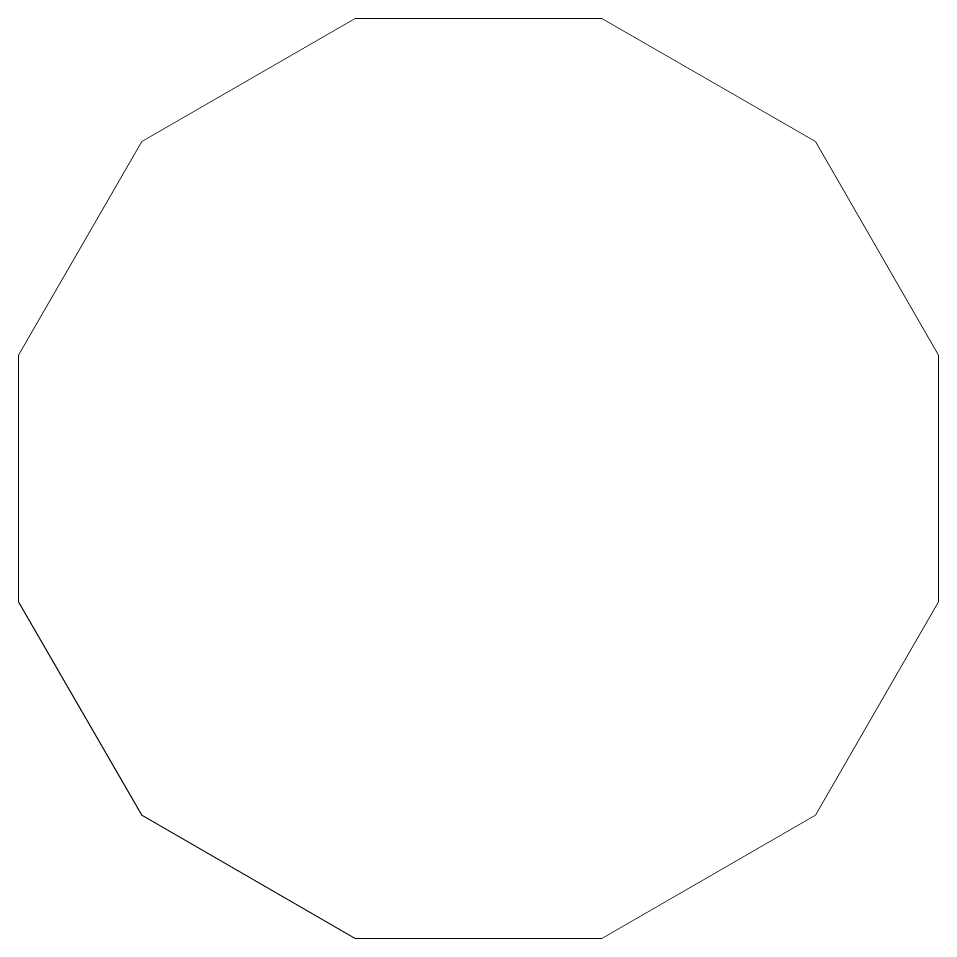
# Model space of a CAD drawing. Header units: centimetres. Extents: x -233 to -82, y 123 to 153.
# Drawn here: x -109.89 to -81.89, y 124.24 to 152.24 of the extents above; entities that cross this region are included whole.
import ezdxf

# ---------------------------------------------------------------- set-up
doc = ezdxf.new("R2010")
doc.units = ezdxf.units.CM
doc.header["$MEASUREMENT"] = 0
doc.layers.add('layer 1', color=7, linetype='Continuous')

msp = doc.modelspace()

# ---------------------------------------------------------------- linework, layer by layer
at = {"layer": 'layer 1', "color": 242, "lineweight": 20}
msp.add_open_spline([(-95.38395, 152.242), (-95.38395, 152.242), (-92.13913, 152.242), (-92.13913, 152.242), (-92.13913, 152.242), (-92.13913, 152.242), (-85.64093, 148.49127), (-85.64093, 148.49127), (-85.64093, 148.49127), (-85.64093, 148.49127), (-81.89027, 141.99307), (-81.89027, 141.99307), (-81.89027, 141.99307), (-81.89027, 141.99307), (-81.89027, 134.48952), (-81.89027, 134.48952), (-81.89027, 134.48952), (-81.89027, 134.48952), (-85.64093, 127.99135), (-85.64093, 127.99135), (-85.64093, 127.99135), (-85.64093, 127.99135), (-92.13913, 124.2385), (-92.13913, 124.2385), (-92.13913, 124.2385), (-92.13913, 124.2385), (-99.64272, 124.2385), (-99.64272, 124.2385), (-99.64272, 124.2385), (-99.64272, 124.2385), (-106.13877, 127.99135), (-106.13877, 127.99135), (-106.13877, 127.99135), (-106.13877, 127.99135), (-109.89158, 134.48952), (-109.89158, 134.48952), (-109.89158, 134.48952), (-109.89158, 134.48952), (-109.89158, 141.99307), (-109.89158, 141.99307), (-109.89158, 141.99307), (-109.89158, 141.99307), (-106.13877, 148.49127), (-106.13877, 148.49127), (-106.13877, 148.49127), (-106.13877, 148.49127), (-99.64272, 152.242), (-99.64272, 152.242), (-99.64272, 152.242), (-99.64272, 152.242), (-96.38517, 152.242), (-96.38517, 152.242), (-96.38517, 152.242), (-96.38517, 152.242), (-95.38395, 152.242), (-95.38395, 152.242)], degree=3, knots=[0, 0, 0, 0, 0.06666667, 0.06666667, 0.06666667, 0.06666667, 0.13333333, 0.13333333, 0.13333333, 0.13333333, 0.2, 0.2, 0.2, 0.2, 0.26666667, 0.26666667, 0.26666667, 0.26666667, 0.33333333, 0.33333333, 0.33333333, 0.33333333, 0.4, 0.4, 0.4, 0.4, 0.46666667, 0.46666667, 0.46666667, 0.46666667, 0.53333333, 0.53333333, 0.53333333, 0.53333333, 0.6, 0.6, 0.6, 0.6, 0.66666667, 0.66666667, 0.66666667, 0.66666667, 0.73333333, 0.73333333, 0.73333333, 0.73333333, 0.8, 0.8, 0.8, 0.8, 0.86666667, 0.86666667, 0.86666667, 0.86666667, 1, 1, 1, 1], dxfattribs=at)

doc.saveas('drawing.dxf')
